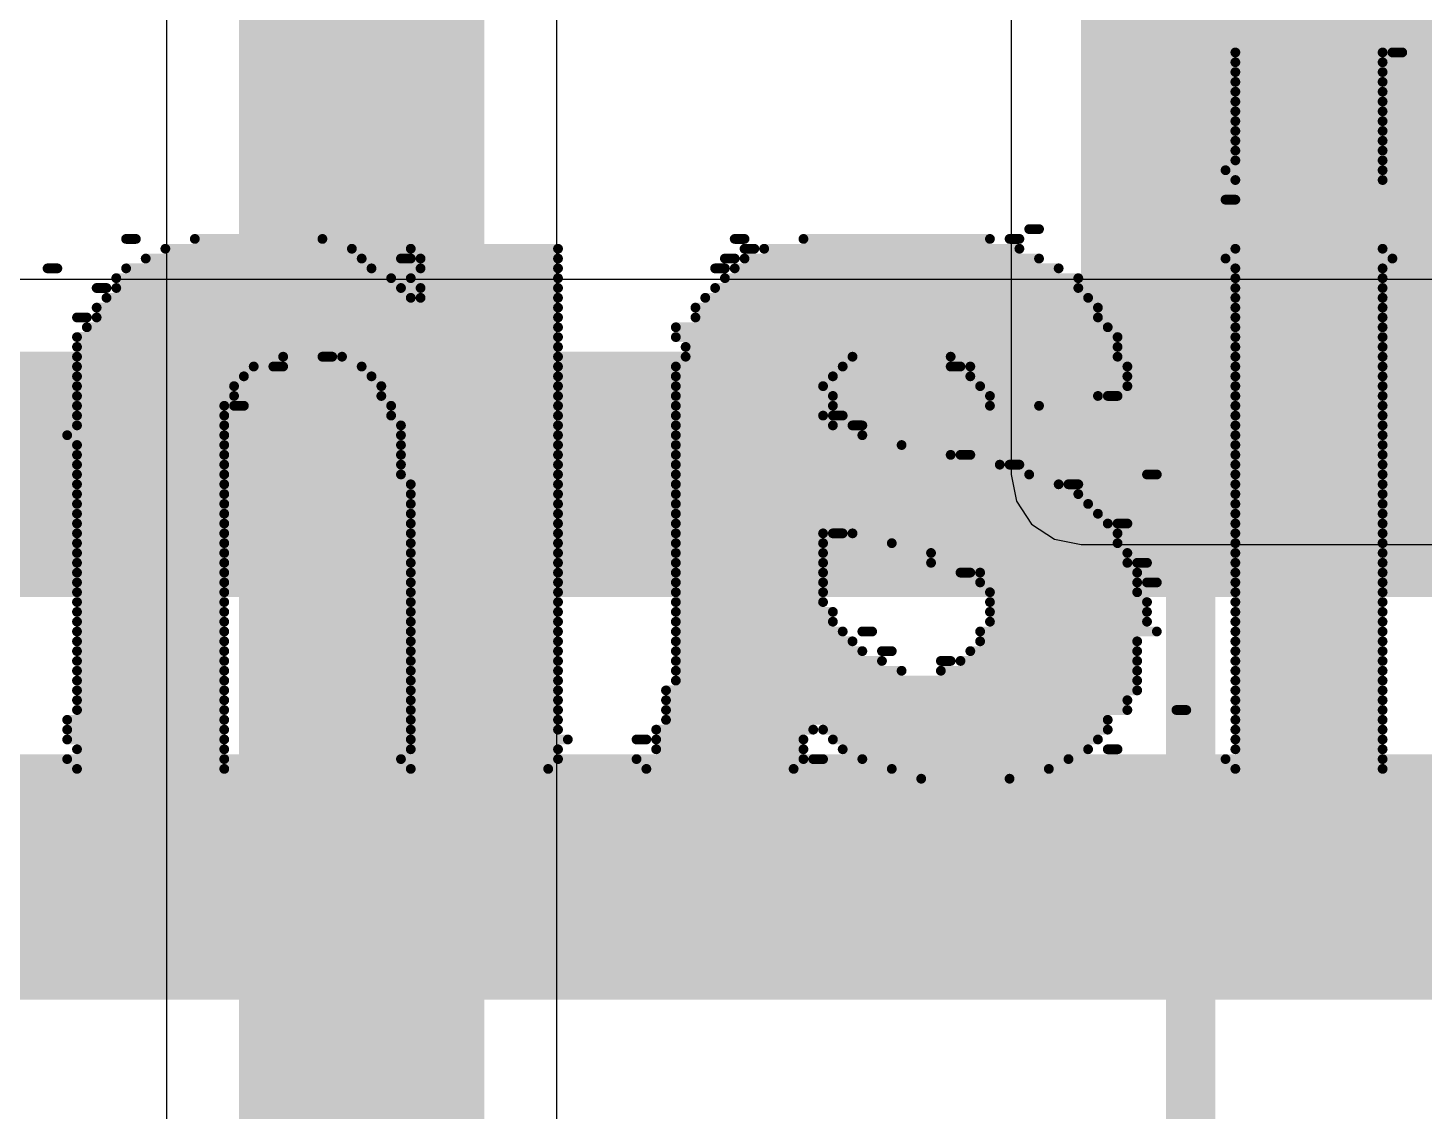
# Model space of a CAD drawing. Header units: millimetres. Extents: x -0.34 to 3.69, y -0.26 to 2.67.
# Drawn here: x 1.054 to 1.1962, y 0.0321 to 0.1425 of the extents above; entities that cross this region are included whole.
import ezdxf

# ---------------------------------------------------------------- set-up
doc = ezdxf.new("R2010")
doc.units = ezdxf.units.MM
doc.header["$MEASUREMENT"] = 0
for name, color, linetype in [('BottomLayer', 5, 'Continuous'), ('BottomOverlay', 54, 'Continuous'), ('TopLayer', 1, 'Continuous'), ('TopOverlay', 2, 'Continuous')]:
    doc.layers.add(name, color=color, linetype=linetype)

# ---------------------------------------------------------------- blocks, each defined once
blk = doc.blocks.new('LDL1117S33R_12')
at = {"layer": 'TopOverlay', "const_width": 0.005}
blk.add_lwpolyline([(-0.12855, -0.07017), (-0.12855, 0.07283)], dxfattribs=at)

msp = doc.modelspace()

# ---------------------------------------------------------------- hatches: boundary and pattern name
at = {"layer": 'TopLayer'}
msp.add_hatch(color=1, dxfattribs=at).paths.add_polyline_path([(1.16129, 0.097), (1.445, 0.097), (1.445, 0.272), (1.16129, 0.272)])

# ---------------------------------------------------------------- linework, layer by layer
at = {"layer": 'BottomLayer'}
msp.add_line((2.26056, 0.11688), (1.02024, 0.11688), dxfattribs=at)
at = {"layer": 'BottomLayer', "const_width": 0.025}
for points in [[(1.012, 0.097), (2.272, 0.097)], [(0.98258, 0.056), (1.37536, 0.056)]]:
    msp.add_lwpolyline(points, dxfattribs=at)
at = {"layer": 'BottomOverlay', "const_width": 0.001}
for points in [[(1.177, 0.14), (1.192, 0.14)], [(1.177, 0.139), (1.192, 0.139)], [(1.193, 0.14), (1.194, 0.14)], [(1.177, 0.138), (1.192, 0.138)], [(1.177, 0.137), (1.192, 0.137)], [(1.177, 0.136), (1.192, 0.136)], [(1.177, 0.135), (1.192, 0.135)], [(1.177, 0.134), (1.192, 0.134)], [(1.177, 0.133), (1.192, 0.133)], [(1.177, 0.132), (1.192, 0.132)], [(1.177, 0.131), (1.192, 0.131)], [(1.177, 0.13), (1.192, 0.13)], [(1.177, 0.129), (1.192, 0.129)], [(1.176, 0.128), (1.192, 0.128)], [(1.177, 0.127), (1.192, 0.127)], [(1.176, 0.125), (1.177, 0.125)], [(1.156, 0.122), (1.157, 0.122)], [(1.064, 0.121), (1.065, 0.121)], [(1.071, 0.121), (1.084, 0.121)], [(1.126, 0.121), (1.127, 0.121)], [(1.133, 0.121), (1.152, 0.121)], [(1.154, 0.121), (1.155, 0.121)], [(1.066, 0.119), (1.088, 0.119)], [(1.068, 0.12), (1.087, 0.12)], [(1.092, 0.119), (1.093, 0.119)], [(1.093, 0.12), (1.108, 0.12)], [(1.094, 0.119), (1.108, 0.119)], [(1.125, 0.119), (1.126, 0.119)], [(1.127, 0.12), (1.128, 0.12)], [(1.127, 0.119), (1.157, 0.119)], [(1.129, 0.12), (1.155, 0.12)], [(1.176, 0.119), (1.193, 0.119)], [(1.177, 0.12), (1.192, 0.12)], [(1.056, 0.118), (1.057, 0.118)], [(1.064, 0.118), (1.089, 0.118)], [(1.094, 0.118), (1.108, 0.118)], [(1.124, 0.118), (1.125, 0.118)], [(1.126, 0.118), (1.159, 0.118)], [(1.177, 0.118), (1.192, 0.118)], [(1.063, 0.117), (1.091, 0.117)], [(1.093, 0.117), (1.108, 0.117)], [(1.125, 0.117), (1.161, 0.117)], [(1.177, 0.117), (1.192, 0.117)], [(1.061, 0.116), (1.062, 0.116)], [(1.062, 0.115), (1.093, 0.115)], [(1.063, 0.116), (1.092, 0.116)], [(1.094, 0.116), (1.108, 0.116)], [(1.094, 0.115), (1.108, 0.115)], [(1.123, 0.115), (1.162, 0.115)], [(1.124, 0.116), (1.161, 0.116)], [(1.177, 0.116), (1.192, 0.116)], [(1.177, 0.115), (1.192, 0.115)], [(1.061, 0.114), (1.108, 0.114)], [(1.122, 0.114), (1.163, 0.114)], [(1.177, 0.114), (1.192, 0.114)], [(1.059, 0.113), (1.06, 0.113)], [(1.06, 0.112), (1.108, 0.112)], [(1.061, 0.113), (1.108, 0.113)], [(1.12, 0.112), (1.164, 0.112)], [(1.122, 0.113), (1.163, 0.113)], [(1.177, 0.113), (1.192, 0.113)], [(1.177, 0.112), (1.192, 0.112)], [(1.059, 0.111), (1.108, 0.111)], [(1.12, 0.111), (1.165, 0.111)], [(1.177, 0.111), (1.192, 0.111)], [(1.059, 0.11), (1.108, 0.11)], [(1.121, 0.11), (1.165, 0.11)], [(1.177, 0.11), (1.192, 0.11)], [(1.059, 0.109), (1.08, 0.109)], [(1.059, 0.108), (1.077, 0.108)], [(1.079, 0.108), (1.08, 0.108)], [(1.084, 0.109), (1.085, 0.109)], [(1.086, 0.109), (1.108, 0.109)], [(1.088, 0.108), (1.108, 0.108)], [(1.12, 0.108), (1.137, 0.108)], [(1.121, 0.109), (1.138, 0.109)], [(1.148, 0.109), (1.165, 0.109)], [(1.148, 0.108), (1.149, 0.108)], [(1.15, 0.108), (1.166, 0.108)], [(1.177, 0.109), (1.192, 0.109)], [(1.177, 0.108), (1.192, 0.108)], [(1.059, 0.107), (1.076, 0.107)], [(1.089, 0.107), (1.108, 0.107)], [(1.12, 0.107), (1.136, 0.107)], [(1.15, 0.107), (1.166, 0.107)], [(1.177, 0.107), (1.192, 0.107)], [(1.059, 0.106), (1.075, 0.106)], [(1.059, 0.105), (1.075, 0.105)], [(1.09, 0.106), (1.108, 0.106)], [(1.09, 0.105), (1.108, 0.105)], [(1.12, 0.106), (1.135, 0.106)], [(1.12, 0.105), (1.136, 0.105)], [(1.151, 0.106), (1.166, 0.106)], [(1.152, 0.105), (1.163, 0.105)], [(1.164, 0.105), (1.165, 0.105)], [(1.177, 0.106), (1.192, 0.106)], [(1.177, 0.105), (1.192, 0.105)], [(1.059, 0.104), (1.074, 0.104)], [(1.075, 0.104), (1.076, 0.104)], [(1.091, 0.104), (1.108, 0.104)], [(1.12, 0.104), (1.136, 0.104)], [(1.152, 0.104), (1.157, 0.104)], [(1.177, 0.104), (1.192, 0.104)], [(1.059, 0.103), (1.074, 0.103)], [(1.059, 0.102), (1.074, 0.102)], [(1.091, 0.103), (1.108, 0.103)], [(1.092, 0.102), (1.108, 0.102)], [(1.12, 0.103), (1.135, 0.103)], [(1.12, 0.102), (1.136, 0.102)], [(1.136, 0.103), (1.137, 0.103)], [(1.138, 0.102), (1.139, 0.102)], [(1.177, 0.103), (1.192, 0.103)], [(1.177, 0.102), (1.192, 0.102)], [(1.058, 0.101), (1.074, 0.101)], [(1.092, 0.101), (1.108, 0.101)], [(1.12, 0.101), (1.139, 0.101)], [(1.177, 0.101), (1.192, 0.101)], [(1.059, 0.1), (1.074, 0.1)], [(1.092, 0.1), (1.108, 0.1)], [(1.12, 0.1), (1.143, 0.1)], [(1.177, 0.1), (1.192, 0.1)], [(1.059, 0.099), (1.074, 0.099)], [(1.059, 0.098), (1.074, 0.098)], [(1.092, 0.099), (1.108, 0.099)], [(1.092, 0.098), (1.108, 0.098)], [(1.12, 0.099), (1.148, 0.099)], [(1.12, 0.098), (1.153, 0.098)], [(1.149, 0.099), (1.15, 0.099)], [(1.154, 0.098), (1.155, 0.098)], [(1.177, 0.099), (1.192, 0.099)], [(1.177, 0.098), (1.192, 0.098)], [(1.059, 0.097), (1.074, 0.097)], [(1.092, 0.097), (1.108, 0.097)], [(1.12, 0.097), (1.156, 0.097)], [(1.168, 0.097), (1.169, 0.097)], [(1.177, 0.097), (1.192, 0.097)], [(1.059, 0.096), (1.074, 0.096)], [(1.059, 0.095), (1.074, 0.095)], [(1.093, 0.096), (1.108, 0.096)], [(1.093, 0.095), (1.108, 0.095)], [(1.12, 0.096), (1.159, 0.096)], [(1.12, 0.095), (1.161, 0.095)], [(1.16, 0.096), (1.161, 0.096)], [(1.177, 0.096), (1.192, 0.096)], [(1.177, 0.095), (1.192, 0.095)], [(1.059, 0.094), (1.074, 0.094)], [(1.093, 0.094), (1.108, 0.094)], [(1.12, 0.094), (1.162, 0.094)], [(1.177, 0.094), (1.192, 0.094)], [(1.059, 0.093), (1.074, 0.093)], [(1.059, 0.092), (1.074, 0.092)], [(1.093, 0.093), (1.108, 0.093)], [(1.093, 0.092), (1.108, 0.092)], [(1.12, 0.093), (1.163, 0.093)], [(1.12, 0.092), (1.164, 0.092)], [(1.165, 0.092), (1.166, 0.092)], [(1.177, 0.093), (1.192, 0.093)], [(1.177, 0.092), (1.192, 0.092)], [(1.059, 0.091), (1.074, 0.091)], [(1.093, 0.091), (1.108, 0.091)], [(1.12, 0.091), (1.135, 0.091)], [(1.136, 0.091), (1.137, 0.091)], [(1.138, 0.091), (1.165, 0.091)], [(1.177, 0.091), (1.192, 0.091)], [(1.059, 0.09), (1.074, 0.09)], [(1.093, 0.09), (1.108, 0.09)], [(1.12, 0.09), (1.135, 0.09)], [(1.142, 0.09), (1.165, 0.09)], [(1.177, 0.09), (1.192, 0.09)], [(1.059, 0.089), (1.074, 0.089)], [(1.059, 0.088), (1.074, 0.088)], [(1.093, 0.089), (1.108, 0.089)], [(1.093, 0.088), (1.108, 0.088)], [(1.12, 0.089), (1.135, 0.089)], [(1.12, 0.088), (1.135, 0.088)], [(1.146, 0.089), (1.166, 0.089)], [(1.146, 0.088), (1.166, 0.088)], [(1.167, 0.088), (1.168, 0.088)], [(1.177, 0.089), (1.192, 0.089)], [(1.177, 0.088), (1.192, 0.088)], [(1.059, 0.087), (1.074, 0.087)], [(1.093, 0.087), (1.108, 0.087)], [(1.12, 0.087), (1.135, 0.087)], [(1.149, 0.087), (1.15, 0.087)], [(1.151, 0.087), (1.167, 0.087)], [(1.177, 0.087), (1.192, 0.087)], [(1.059, 0.086), (1.074, 0.086)], [(1.059, 0.085), (1.074, 0.085)], [(1.093, 0.086), (1.108, 0.086)], [(1.093, 0.085), (1.108, 0.085)], [(1.12, 0.086), (1.135, 0.086)], [(1.12, 0.085), (1.135, 0.085)], [(1.151, 0.086), (1.167, 0.086)], [(1.152, 0.085), (1.167, 0.085)], [(1.168, 0.086), (1.169, 0.086)], [(1.177, 0.086), (1.192, 0.086)], [(1.177, 0.085), (1.192, 0.085)], [(1.059, 0.084), (1.074, 0.084)], [(1.093, 0.084), (1.108, 0.084)], [(1.12, 0.084), (1.135, 0.084)], [(1.152, 0.084), (1.168, 0.084)], [(1.177, 0.084), (1.192, 0.084)], [(1.059, 0.083), (1.074, 0.083)], [(1.059, 0.082), (1.074, 0.082)], [(1.093, 0.083), (1.108, 0.083)], [(1.093, 0.082), (1.108, 0.082)], [(1.12, 0.083), (1.136, 0.083)], [(1.12, 0.082), (1.136, 0.082)], [(1.152, 0.083), (1.168, 0.083)], [(1.152, 0.082), (1.168, 0.082)], [(1.177, 0.083), (1.192, 0.083)], [(1.177, 0.082), (1.192, 0.082)], [(1.059, 0.081), (1.074, 0.081)], [(1.093, 0.081), (1.108, 0.081)], [(1.12, 0.081), (1.137, 0.081)], [(1.139, 0.081), (1.14, 0.081)], [(1.151, 0.081), (1.169, 0.081)], [(1.177, 0.081), (1.192, 0.081)], [(1.059, 0.08), (1.074, 0.08)], [(1.093, 0.08), (1.108, 0.08)], [(1.12, 0.08), (1.138, 0.08)], [(1.151, 0.08), (1.167, 0.08)], [(1.177, 0.08), (1.192, 0.08)], [(1.059, 0.079), (1.074, 0.079)], [(1.059, 0.078), (1.074, 0.078)], [(1.093, 0.079), (1.108, 0.079)], [(1.093, 0.078), (1.108, 0.078)], [(1.12, 0.079), (1.139, 0.079)], [(1.12, 0.078), (1.141, 0.078)], [(1.141, 0.079), (1.142, 0.079)], [(1.147, 0.078), (1.148, 0.078)], [(1.149, 0.078), (1.167, 0.078)], [(1.15, 0.079), (1.167, 0.079)], [(1.177, 0.079), (1.192, 0.079)], [(1.177, 0.078), (1.192, 0.078)], [(1.059, 0.077), (1.074, 0.077)], [(1.093, 0.077), (1.108, 0.077)], [(1.12, 0.077), (1.143, 0.077)], [(1.147, 0.077), (1.167, 0.077)], [(1.177, 0.077), (1.192, 0.077)], [(1.059, 0.076), (1.074, 0.076)], [(1.059, 0.075), (1.074, 0.075)], [(1.093, 0.076), (1.108, 0.076)], [(1.093, 0.075), (1.108, 0.075)], [(1.119, 0.075), (1.167, 0.075)], [(1.12, 0.076), (1.167, 0.076)], [(1.177, 0.076), (1.192, 0.076)], [(1.177, 0.075), (1.192, 0.075)], [(1.059, 0.074), (1.074, 0.074)], [(1.093, 0.074), (1.108, 0.074)], [(1.119, 0.074), (1.166, 0.074)], [(1.177, 0.074), (1.192, 0.074)], [(1.059, 0.073), (1.074, 0.073)], [(1.093, 0.073), (1.108, 0.073)], [(1.119, 0.073), (1.166, 0.073)], [(1.171, 0.073), (1.172, 0.073)], [(1.177, 0.073), (1.192, 0.073)], [(1.058, 0.072), (1.074, 0.072)], [(1.058, 0.071), (1.074, 0.071)], [(1.093, 0.072), (1.108, 0.072)], [(1.093, 0.071), (1.108, 0.071)], [(1.118, 0.071), (1.134, 0.071)], [(1.119, 0.072), (1.164, 0.072)], [(1.135, 0.071), (1.164, 0.071)], [(1.177, 0.072), (1.192, 0.072)], [(1.177, 0.071), (1.192, 0.071)], [(1.058, 0.07), (1.074, 0.07)], [(1.093, 0.07), (1.109, 0.07)], [(1.116, 0.07), (1.117, 0.07)], [(1.118, 0.07), (1.133, 0.07)], [(1.136, 0.07), (1.163, 0.07)], [(1.177, 0.07), (1.192, 0.07)], [(1.058, 0.068), (1.074, 0.068)], [(1.059, 0.069), (1.074, 0.069)], [(1.092, 0.068), (1.108, 0.068)], [(1.093, 0.069), (1.108, 0.069)], [(1.116, 0.068), (1.133, 0.068)], [(1.118, 0.069), (1.133, 0.069)], [(1.134, 0.068), (1.135, 0.068)], [(1.137, 0.069), (1.162, 0.069)], [(1.139, 0.068), (1.16, 0.068)], [(1.164, 0.069), (1.165, 0.069)], [(1.176, 0.068), (1.192, 0.068)], [(1.177, 0.069), (1.192, 0.069)], [(1.059, 0.067), (1.074, 0.067)], [(1.093, 0.067), (1.107, 0.067)], [(1.117, 0.067), (1.132, 0.067)], [(1.142, 0.067), (1.158, 0.067)], [(1.177, 0.067), (1.192, 0.067)], [(1.145, 0.066), (1.154, 0.066)]]:
    msp.add_lwpolyline(points, dxfattribs=at)
at = {"layer": 'BottomOverlay', "const_width": 0.0005}
for points in [[(1.17675, 0.14, 1), (1.17725, 0.14, 1)], [(1.17675, 0.139, 1), (1.17725, 0.139, 1)], [(1.19175, 0.14, 1), (1.19225, 0.14, 1)], [(1.19175, 0.139, 1), (1.19225, 0.139, 1)], [(1.19275, 0.14, 1), (1.19325, 0.14, 1)], [(1.19375, 0.14, 1), (1.19425, 0.14, 1)], [(1.17675, 0.138, 1), (1.17725, 0.138, 1)], [(1.19175, 0.138, 1), (1.19225, 0.138, 1)], [(1.17675, 0.137, 1), (1.17725, 0.137, 1)], [(1.19175, 0.137, 1), (1.19225, 0.137, 1)], [(1.17675, 0.136, 1), (1.17725, 0.136, 1)], [(1.17675, 0.135, 1), (1.17725, 0.135, 1)], [(1.19175, 0.136, 1), (1.19225, 0.136, 1)], [(1.19175, 0.135, 1), (1.19225, 0.135, 1)], [(1.17675, 0.134, 1), (1.17725, 0.134, 1)], [(1.19175, 0.134, 1), (1.19225, 0.134, 1)], [(1.17675, 0.133, 1), (1.17725, 0.133, 1)], [(1.17675, 0.132, 1), (1.17725, 0.132, 1)], [(1.19175, 0.133, 1), (1.19225, 0.133, 1)], [(1.19175, 0.132, 1), (1.19225, 0.132, 1)], [(1.17675, 0.131, 1), (1.17725, 0.131, 1)], [(1.19175, 0.131, 1), (1.19225, 0.131, 1)], [(1.17675, 0.13, 1), (1.17725, 0.13, 1)], [(1.17675, 0.129, 1), (1.17725, 0.129, 1)], [(1.19175, 0.13, 1), (1.19225, 0.13, 1)], [(1.19175, 0.129, 1), (1.19225, 0.129, 1)], [(1.17575, 0.128, 1), (1.17625, 0.128, 1)], [(1.19175, 0.128, 1), (1.19225, 0.128, 1)], [(1.17675, 0.127, 1), (1.17725, 0.127, 1)], [(1.19175, 0.127, 1), (1.19225, 0.127, 1)], [(1.17575, 0.125, 1), (1.17625, 0.125, 1)], [(1.17675, 0.125, 1), (1.17725, 0.125, 1)], [(1.15575, 0.122, 1), (1.15625, 0.122, 1)], [(1.15675, 0.122, 1), (1.15725, 0.122, 1)], [(1.06375, 0.121, 1), (1.06425, 0.121, 1)], [(1.06475, 0.121, 1), (1.06525, 0.121, 1)], [(1.07075, 0.121, 1), (1.07125, 0.121, 1)], [(1.08375, 0.121, 1), (1.08425, 0.121, 1)], [(1.12575, 0.121, 1), (1.12625, 0.121, 1)], [(1.12675, 0.121, 1), (1.12725, 0.121, 1)], [(1.13275, 0.121, 1), (1.13325, 0.121, 1)], [(1.15175, 0.121, 1), (1.15225, 0.121, 1)], [(1.15375, 0.121, 1), (1.15425, 0.121, 1)], [(1.15475, 0.121, 1), (1.15525, 0.121, 1)], [(1.06575, 0.119, 1), (1.06625, 0.119, 1)], [(1.06775, 0.12, 1), (1.06825, 0.12, 1)], [(1.08675, 0.12, 1), (1.08725, 0.12, 1)], [(1.08775, 0.119, 1), (1.08825, 0.119, 1)], [(1.09175, 0.119, 1), (1.09225, 0.119, 1)], [(1.09275, 0.12, 1), (1.09325, 0.12, 1)], [(1.09275, 0.119, 1), (1.09325, 0.119, 1)], [(1.09375, 0.119, 1), (1.09425, 0.119, 1)], [(1.10775, 0.12, 1), (1.10825, 0.12, 1)], [(1.10775, 0.119, 1), (1.10825, 0.119, 1)], [(1.12475, 0.119, 1), (1.12525, 0.119, 1)], [(1.12575, 0.119, 1), (1.12625, 0.119, 1)], [(1.12675, 0.12, 1), (1.12725, 0.12, 1)], [(1.12675, 0.119, 1), (1.12725, 0.119, 1)], [(1.12775, 0.12, 1), (1.12825, 0.12, 1)], [(1.12875, 0.12, 1), (1.12925, 0.12, 1)], [(1.15475, 0.12, 1), (1.15525, 0.12, 1)], [(1.15675, 0.119, 1), (1.15725, 0.119, 1)], [(1.17575, 0.119, 1), (1.17625, 0.119, 1)], [(1.17675, 0.12, 1), (1.17725, 0.12, 1)], [(1.19175, 0.12, 1), (1.19225, 0.12, 1)], [(1.19275, 0.119, 1), (1.19325, 0.119, 1)], [(1.05575, 0.118, 1), (1.05625, 0.118, 1)], [(1.05675, 0.118, 1), (1.05725, 0.118, 1)], [(1.06375, 0.118, 1), (1.06425, 0.118, 1)], [(1.08875, 0.118, 1), (1.08925, 0.118, 1)], [(1.09375, 0.118, 1), (1.09425, 0.118, 1)], [(1.10775, 0.118, 1), (1.10825, 0.118, 1)], [(1.12375, 0.118, 1), (1.12425, 0.118, 1)], [(1.12475, 0.118, 1), (1.12525, 0.118, 1)], [(1.12575, 0.118, 1), (1.12625, 0.118, 1)], [(1.15875, 0.118, 1), (1.15925, 0.118, 1)], [(1.17675, 0.118, 1), (1.17725, 0.118, 1)], [(1.19175, 0.118, 1), (1.19225, 0.118, 1)], [(1.06275, 0.117, 1), (1.06325, 0.117, 1)], [(1.09075, 0.117, 1), (1.09125, 0.117, 1)], [(1.09275, 0.117, 1), (1.09325, 0.117, 1)], [(1.10775, 0.117, 1), (1.10825, 0.117, 1)], [(1.12475, 0.117, 1), (1.12525, 0.117, 1)], [(1.16075, 0.117, 1), (1.16125, 0.117, 1)], [(1.17675, 0.117, 1), (1.17725, 0.117, 1)], [(1.19175, 0.117, 1), (1.19225, 0.117, 1)], [(1.06075, 0.116, 1), (1.06125, 0.116, 1)], [(1.06175, 0.116, 1), (1.06225, 0.116, 1)], [(1.06175, 0.115, 1), (1.06225, 0.115, 1)], [(1.06275, 0.116, 1), (1.06325, 0.116, 1)], [(1.09175, 0.116, 1), (1.09225, 0.116, 1)], [(1.09275, 0.115, 1), (1.09325, 0.115, 1)], [(1.09375, 0.116, 1), (1.09425, 0.116, 1)], [(1.09375, 0.115, 1), (1.09425, 0.115, 1)], [(1.10775, 0.116, 1), (1.10825, 0.116, 1)], [(1.10775, 0.115, 1), (1.10825, 0.115, 1)], [(1.12275, 0.115, 1), (1.12325, 0.115, 1)], [(1.12375, 0.116, 1), (1.12425, 0.116, 1)], [(1.16075, 0.116, 1), (1.16125, 0.116, 1)], [(1.16175, 0.115, 1), (1.16225, 0.115, 1)], [(1.17675, 0.116, 1), (1.17725, 0.116, 1)], [(1.17675, 0.115, 1), (1.17725, 0.115, 1)], [(1.19175, 0.116, 1), (1.19225, 0.116, 1)], [(1.19175, 0.115, 1), (1.19225, 0.115, 1)], [(1.06075, 0.114, 1), (1.06125, 0.114, 1)], [(1.10775, 0.114, 1), (1.10825, 0.114, 1)], [(1.12175, 0.114, 1), (1.12225, 0.114, 1)], [(1.16275, 0.114, 1), (1.16325, 0.114, 1)], [(1.17675, 0.114, 1), (1.17725, 0.114, 1)], [(1.19175, 0.114, 1), (1.19225, 0.114, 1)], [(1.05875, 0.113, 1), (1.05925, 0.113, 1)], [(1.05975, 0.113, 1), (1.06025, 0.113, 1)], [(1.05975, 0.112, 1), (1.06025, 0.112, 1)], [(1.06075, 0.113, 1), (1.06125, 0.113, 1)], [(1.10775, 0.113, 1), (1.10825, 0.113, 1)], [(1.10775, 0.112, 1), (1.10825, 0.112, 1)], [(1.11975, 0.112, 1), (1.12025, 0.112, 1)], [(1.12175, 0.113, 1), (1.12225, 0.113, 1)], [(1.16275, 0.113, 1), (1.16325, 0.113, 1)], [(1.16375, 0.112, 1), (1.16425, 0.112, 1)], [(1.17675, 0.113, 1), (1.17725, 0.113, 1)], [(1.17675, 0.112, 1), (1.17725, 0.112, 1)], [(1.19175, 0.113, 1), (1.19225, 0.113, 1)], [(1.19175, 0.112, 1), (1.19225, 0.112, 1)], [(1.05875, 0.111, 1), (1.05925, 0.111, 1)], [(1.10775, 0.111, 1), (1.10825, 0.111, 1)], [(1.11975, 0.111, 1), (1.12025, 0.111, 1)], [(1.16475, 0.111, 1), (1.16525, 0.111, 1)], [(1.17675, 0.111, 1), (1.17725, 0.111, 1)], [(1.19175, 0.111, 1), (1.19225, 0.111, 1)], [(1.05875, 0.11, 1), (1.05925, 0.11, 1)], [(1.10775, 0.11, 1), (1.10825, 0.11, 1)], [(1.12075, 0.11, 1), (1.12125, 0.11, 1)], [(1.16475, 0.11, 1), (1.16525, 0.11, 1)], [(1.17675, 0.11, 1), (1.17725, 0.11, 1)], [(1.19175, 0.11, 1), (1.19225, 0.11, 1)], [(1.05875, 0.109, 1), (1.05925, 0.109, 1)], [(1.05875, 0.108, 1), (1.05925, 0.108, 1)], [(1.07675, 0.108, 1), (1.07725, 0.108, 1)], [(1.07875, 0.108, 1), (1.07925, 0.108, 1)], [(1.07975, 0.109, 1), (1.08025, 0.109, 1)], [(1.07975, 0.108, 1), (1.08025, 0.108, 1)], [(1.08375, 0.109, 1), (1.08425, 0.109, 1)], [(1.08475, 0.109, 1), (1.08525, 0.109, 1)], [(1.08575, 0.109, 1), (1.08625, 0.109, 1)], [(1.08775, 0.108, 1), (1.08825, 0.108, 1)], [(1.10775, 0.109, 1), (1.10825, 0.109, 1)], [(1.10775, 0.108, 1), (1.10825, 0.108, 1)], [(1.11975, 0.108, 1), (1.12025, 0.108, 1)], [(1.12075, 0.109, 1), (1.12125, 0.109, 1)], [(1.13675, 0.108, 1), (1.13725, 0.108, 1)], [(1.13775, 0.109, 1), (1.13825, 0.109, 1)], [(1.14775, 0.109, 1), (1.14825, 0.109, 1)], [(1.14775, 0.108, 1), (1.14825, 0.108, 1)], [(1.14875, 0.108, 1), (1.14925, 0.108, 1)], [(1.14975, 0.108, 1), (1.15025, 0.108, 1)], [(1.16475, 0.109, 1), (1.16525, 0.109, 1)], [(1.16575, 0.108, 1), (1.16625, 0.108, 1)], [(1.17675, 0.109, 1), (1.17725, 0.109, 1)], [(1.17675, 0.108, 1), (1.17725, 0.108, 1)], [(1.19175, 0.109, 1), (1.19225, 0.109, 1)], [(1.19175, 0.108, 1), (1.19225, 0.108, 1)], [(1.05875, 0.107, 1), (1.05925, 0.107, 1)], [(1.07575, 0.107, 1), (1.07625, 0.107, 1)], [(1.08875, 0.107, 1), (1.08925, 0.107, 1)], [(1.10775, 0.107, 1), (1.10825, 0.107, 1)], [(1.11975, 0.107, 1), (1.12025, 0.107, 1)], [(1.13575, 0.107, 1), (1.13625, 0.107, 1)], [(1.14975, 0.107, 1), (1.15025, 0.107, 1)], [(1.16575, 0.107, 1), (1.16625, 0.107, 1)], [(1.17675, 0.107, 1), (1.17725, 0.107, 1)], [(1.19175, 0.107, 1), (1.19225, 0.107, 1)], [(1.05875, 0.106, 1), (1.05925, 0.106, 1)], [(1.05875, 0.105, 1), (1.05925, 0.105, 1)], [(1.07475, 0.106, 1), (1.07525, 0.106, 1)], [(1.07475, 0.105, 1), (1.07525, 0.105, 1)], [(1.08975, 0.106, 1), (1.09025, 0.106, 1)], [(1.08975, 0.105, 1), (1.09025, 0.105, 1)], [(1.10775, 0.106, 1), (1.10825, 0.106, 1)], [(1.10775, 0.105, 1), (1.10825, 0.105, 1)], [(1.11975, 0.106, 1), (1.12025, 0.106, 1)], [(1.11975, 0.105, 1), (1.12025, 0.105, 1)], [(1.13475, 0.106, 1), (1.13525, 0.106, 1)], [(1.13575, 0.105, 1), (1.13625, 0.105, 1)], [(1.15075, 0.106, 1), (1.15125, 0.106, 1)], [(1.15175, 0.105, 1), (1.15225, 0.105, 1)], [(1.16275, 0.105, 1), (1.16325, 0.105, 1)], [(1.16375, 0.105, 1), (1.16425, 0.105, 1)], [(1.16475, 0.105, 1), (1.16525, 0.105, 1)], [(1.16575, 0.106, 1), (1.16625, 0.106, 1)], [(1.17675, 0.106, 1), (1.17725, 0.106, 1)], [(1.17675, 0.105, 1), (1.17725, 0.105, 1)], [(1.19175, 0.106, 1), (1.19225, 0.106, 1)], [(1.19175, 0.105, 1), (1.19225, 0.105, 1)], [(1.05875, 0.104, 1), (1.05925, 0.104, 1)], [(1.07375, 0.104, 1), (1.07425, 0.104, 1)], [(1.07475, 0.104, 1), (1.07525, 0.104, 1)], [(1.07575, 0.104, 1), (1.07625, 0.104, 1)], [(1.09075, 0.104, 1), (1.09125, 0.104, 1)], [(1.10775, 0.104, 1), (1.10825, 0.104, 1)], [(1.11975, 0.104, 1), (1.12025, 0.104, 1)], [(1.13575, 0.104, 1), (1.13625, 0.104, 1)], [(1.15175, 0.104, 1), (1.15225, 0.104, 1)], [(1.15675, 0.104, 1), (1.15725, 0.104, 1)], [(1.17675, 0.104, 1), (1.17725, 0.104, 1)], [(1.19175, 0.104, 1), (1.19225, 0.104, 1)], [(1.05875, 0.103, 1), (1.05925, 0.103, 1)], [(1.05875, 0.102, 1), (1.05925, 0.102, 1)], [(1.07375, 0.103, 1), (1.07425, 0.103, 1)], [(1.07375, 0.102, 1), (1.07425, 0.102, 1)], [(1.09075, 0.103, 1), (1.09125, 0.103, 1)], [(1.09175, 0.102, 1), (1.09225, 0.102, 1)], [(1.10775, 0.103, 1), (1.10825, 0.103, 1)], [(1.10775, 0.102, 1), (1.10825, 0.102, 1)], [(1.11975, 0.103, 1), (1.12025, 0.103, 1)], [(1.11975, 0.102, 1), (1.12025, 0.102, 1)], [(1.13475, 0.103, 1), (1.13525, 0.103, 1)], [(1.13575, 0.103, 1), (1.13625, 0.103, 1)], [(1.13575, 0.102, 1), (1.13625, 0.102, 1)], [(1.13675, 0.103, 1), (1.13725, 0.103, 1)], [(1.13775, 0.102, 1), (1.13825, 0.102, 1)], [(1.13875, 0.102, 1), (1.13925, 0.102, 1)], [(1.17675, 0.103, 1), (1.17725, 0.103, 1)], [(1.17675, 0.102, 1), (1.17725, 0.102, 1)], [(1.19175, 0.103, 1), (1.19225, 0.103, 1)], [(1.19175, 0.102, 1), (1.19225, 0.102, 1)], [(1.05775, 0.101, 1), (1.05825, 0.101, 1)], [(1.07375, 0.101, 1), (1.07425, 0.101, 1)], [(1.09175, 0.101, 1), (1.09225, 0.101, 1)], [(1.10775, 0.101, 1), (1.10825, 0.101, 1)], [(1.11975, 0.101, 1), (1.12025, 0.101, 1)], [(1.13875, 0.101, 1), (1.13925, 0.101, 1)], [(1.17675, 0.101, 1), (1.17725, 0.101, 1)], [(1.19175, 0.101, 1), (1.19225, 0.101, 1)], [(1.05875, 0.1, 1), (1.05925, 0.1, 1)], [(1.07375, 0.1, 1), (1.07425, 0.1, 1)], [(1.09175, 0.1, 1), (1.09225, 0.1, 1)], [(1.10775, 0.1, 1), (1.10825, 0.1, 1)], [(1.11975, 0.1, 1), (1.12025, 0.1, 1)], [(1.14275, 0.1, 1), (1.14325, 0.1, 1)], [(1.17675, 0.1, 1), (1.17725, 0.1, 1)], [(1.19175, 0.1, 1), (1.19225, 0.1, 1)], [(1.05875, 0.099, 1), (1.05925, 0.099, 1)], [(1.05875, 0.098, 1), (1.05925, 0.098, 1)], [(1.07375, 0.099, 1), (1.07425, 0.099, 1)], [(1.07375, 0.098, 1), (1.07425, 0.098, 1)], [(1.09175, 0.099, 1), (1.09225, 0.099, 1)], [(1.09175, 0.098, 1), (1.09225, 0.098, 1)], [(1.10775, 0.099, 1), (1.10825, 0.099, 1)], [(1.10775, 0.098, 1), (1.10825, 0.098, 1)], [(1.11975, 0.099, 1), (1.12025, 0.099, 1)], [(1.11975, 0.098, 1), (1.12025, 0.098, 1)], [(1.14775, 0.099, 1), (1.14825, 0.099, 1)], [(1.14875, 0.099, 1), (1.14925, 0.099, 1)], [(1.14975, 0.099, 1), (1.15025, 0.099, 1)], [(1.15275, 0.098, 1), (1.15325, 0.098, 1)], [(1.15375, 0.098, 1), (1.15425, 0.098, 1)], [(1.15475, 0.098, 1), (1.15525, 0.098, 1)], [(1.17675, 0.099, 1), (1.17725, 0.099, 1)], [(1.17675, 0.098, 1), (1.17725, 0.098, 1)], [(1.19175, 0.099, 1), (1.19225, 0.099, 1)], [(1.19175, 0.098, 1), (1.19225, 0.098, 1)], [(1.05875, 0.097, 1), (1.05925, 0.097, 1)], [(1.07375, 0.097, 1), (1.07425, 0.097, 1)], [(1.09175, 0.097, 1), (1.09225, 0.097, 1)], [(1.10775, 0.097, 1), (1.10825, 0.097, 1)], [(1.11975, 0.097, 1), (1.12025, 0.097, 1)], [(1.15575, 0.097, 1), (1.15625, 0.097, 1)], [(1.16775, 0.097, 1), (1.16825, 0.097, 1)], [(1.16875, 0.097, 1), (1.16925, 0.097, 1)], [(1.17675, 0.097, 1), (1.17725, 0.097, 1)], [(1.19175, 0.097, 1), (1.19225, 0.097, 1)], [(1.05875, 0.096, 1), (1.05925, 0.096, 1)], [(1.05875, 0.095, 1), (1.05925, 0.095, 1)], [(1.07375, 0.096, 1), (1.07425, 0.096, 1)], [(1.07375, 0.095, 1), (1.07425, 0.095, 1)], [(1.09275, 0.096, 1), (1.09325, 0.096, 1)], [(1.09275, 0.095, 1), (1.09325, 0.095, 1)], [(1.10775, 0.096, 1), (1.10825, 0.096, 1)], [(1.10775, 0.095, 1), (1.10825, 0.095, 1)], [(1.11975, 0.096, 1), (1.12025, 0.096, 1)], [(1.11975, 0.095, 1), (1.12025, 0.095, 1)], [(1.15875, 0.096, 1), (1.15925, 0.096, 1)], [(1.15975, 0.096, 1), (1.16025, 0.096, 1)], [(1.16075, 0.096, 1), (1.16125, 0.096, 1)], [(1.16075, 0.095, 1), (1.16125, 0.095, 1)], [(1.17675, 0.096, 1), (1.17725, 0.096, 1)], [(1.17675, 0.095, 1), (1.17725, 0.095, 1)], [(1.19175, 0.096, 1), (1.19225, 0.096, 1)], [(1.19175, 0.095, 1), (1.19225, 0.095, 1)], [(1.05875, 0.094, 1), (1.05925, 0.094, 1)], [(1.07375, 0.094, 1), (1.07425, 0.094, 1)], [(1.09275, 0.094, 1), (1.09325, 0.094, 1)], [(1.10775, 0.094, 1), (1.10825, 0.094, 1)], [(1.11975, 0.094, 1), (1.12025, 0.094, 1)], [(1.16175, 0.094, 1), (1.16225, 0.094, 1)], [(1.17675, 0.094, 1), (1.17725, 0.094, 1)], [(1.19175, 0.094, 1), (1.19225, 0.094, 1)], [(1.05875, 0.093, 1), (1.05925, 0.093, 1)], [(1.05875, 0.092, 1), (1.05925, 0.092, 1)], [(1.07375, 0.093, 1), (1.07425, 0.093, 1)], [(1.07375, 0.092, 1), (1.07425, 0.092, 1)], [(1.09275, 0.093, 1), (1.09325, 0.093, 1)], [(1.09275, 0.092, 1), (1.09325, 0.092, 1)], [(1.10775, 0.093, 1), (1.10825, 0.093, 1)], [(1.10775, 0.092, 1), (1.10825, 0.092, 1)], [(1.11975, 0.093, 1), (1.12025, 0.093, 1)], [(1.11975, 0.092, 1), (1.12025, 0.092, 1)], [(1.16275, 0.093, 1), (1.16325, 0.093, 1)], [(1.16375, 0.092, 1), (1.16425, 0.092, 1)], [(1.16475, 0.092, 1), (1.16525, 0.092, 1)], [(1.16575, 0.092, 1), (1.16625, 0.092, 1)], [(1.17675, 0.093, 1), (1.17725, 0.093, 1)], [(1.17675, 0.092, 1), (1.17725, 0.092, 1)], [(1.19175, 0.093, 1), (1.19225, 0.093, 1)], [(1.19175, 0.092, 1), (1.19225, 0.092, 1)], [(1.05875, 0.091, 1), (1.05925, 0.091, 1)], [(1.07375, 0.091, 1), (1.07425, 0.091, 1)], [(1.09275, 0.091, 1), (1.09325, 0.091, 1)], [(1.10775, 0.091, 1), (1.10825, 0.091, 1)], [(1.11975, 0.091, 1), (1.12025, 0.091, 1)], [(1.13475, 0.091, 1), (1.13525, 0.091, 1)], [(1.13575, 0.091, 1), (1.13625, 0.091, 1)], [(1.13675, 0.091, 1), (1.13725, 0.091, 1)], [(1.13775, 0.091, 1), (1.13825, 0.091, 1)], [(1.16475, 0.091, 1), (1.16525, 0.091, 1)], [(1.17675, 0.091, 1), (1.17725, 0.091, 1)], [(1.19175, 0.091, 1), (1.19225, 0.091, 1)], [(1.05875, 0.09, 1), (1.05925, 0.09, 1)], [(1.07375, 0.09, 1), (1.07425, 0.09, 1)], [(1.09275, 0.09, 1), (1.09325, 0.09, 1)], [(1.10775, 0.09, 1), (1.10825, 0.09, 1)], [(1.11975, 0.09, 1), (1.12025, 0.09, 1)], [(1.13475, 0.09, 1), (1.13525, 0.09, 1)], [(1.14175, 0.09, 1), (1.14225, 0.09, 1)], [(1.16475, 0.09, 1), (1.16525, 0.09, 1)], [(1.17675, 0.09, 1), (1.17725, 0.09, 1)], [(1.19175, 0.09, 1), (1.19225, 0.09, 1)], [(1.05875, 0.089, 1), (1.05925, 0.089, 1)], [(1.05875, 0.088, 1), (1.05925, 0.088, 1)], [(1.07375, 0.089, 1), (1.07425, 0.089, 1)], [(1.07375, 0.088, 1), (1.07425, 0.088, 1)], [(1.09275, 0.089, 1), (1.09325, 0.089, 1)], [(1.09275, 0.088, 1), (1.09325, 0.088, 1)], [(1.10775, 0.089, 1), (1.10825, 0.089, 1)], [(1.10775, 0.088, 1), (1.10825, 0.088, 1)], [(1.11975, 0.089, 1), (1.12025, 0.089, 1)], [(1.11975, 0.088, 1), (1.12025, 0.088, 1)], [(1.13475, 0.089, 1), (1.13525, 0.089, 1)], [(1.13475, 0.088, 1), (1.13525, 0.088, 1)], [(1.14575, 0.089, 1), (1.14625, 0.089, 1)], [(1.14575, 0.088, 1), (1.14625, 0.088, 1)], [(1.16575, 0.089, 1), (1.16625, 0.089, 1)], [(1.16575, 0.088, 1), (1.16625, 0.088, 1)], [(1.16675, 0.088, 1), (1.16725, 0.088, 1)], [(1.16775, 0.088, 1), (1.16825, 0.088, 1)], [(1.17675, 0.089, 1), (1.17725, 0.089, 1)], [(1.17675, 0.088, 1), (1.17725, 0.088, 1)], [(1.19175, 0.089, 1), (1.19225, 0.089, 1)], [(1.19175, 0.088, 1), (1.19225, 0.088, 1)], [(1.05875, 0.087, 1), (1.05925, 0.087, 1)], [(1.07375, 0.087, 1), (1.07425, 0.087, 1)], [(1.09275, 0.087, 1), (1.09325, 0.087, 1)], [(1.10775, 0.087, 1), (1.10825, 0.087, 1)], [(1.11975, 0.087, 1), (1.12025, 0.087, 1)], [(1.13475, 0.087, 1), (1.13525, 0.087, 1)], [(1.14875, 0.087, 1), (1.14925, 0.087, 1)], [(1.14975, 0.087, 1), (1.15025, 0.087, 1)], [(1.15075, 0.087, 1), (1.15125, 0.087, 1)], [(1.16675, 0.087, 1), (1.16725, 0.087, 1)], [(1.17675, 0.087, 1), (1.17725, 0.087, 1)], [(1.19175, 0.087, 1), (1.19225, 0.087, 1)], [(1.05875, 0.086, 1), (1.05925, 0.086, 1)], [(1.05875, 0.085, 1), (1.05925, 0.085, 1)], [(1.07375, 0.086, 1), (1.07425, 0.086, 1)], [(1.07375, 0.085, 1), (1.07425, 0.085, 1)], [(1.09275, 0.086, 1), (1.09325, 0.086, 1)], [(1.09275, 0.085, 1), (1.09325, 0.085, 1)], [(1.10775, 0.086, 1), (1.10825, 0.086, 1)], [(1.10775, 0.085, 1), (1.10825, 0.085, 1)], [(1.11975, 0.086, 1), (1.12025, 0.086, 1)], [(1.11975, 0.085, 1), (1.12025, 0.085, 1)], [(1.13475, 0.086, 1), (1.13525, 0.086, 1)], [(1.13475, 0.085, 1), (1.13525, 0.085, 1)], [(1.15075, 0.086, 1), (1.15125, 0.086, 1)], [(1.15175, 0.085, 1), (1.15225, 0.085, 1)], [(1.16675, 0.086, 1), (1.16725, 0.086, 1)], [(1.16675, 0.085, 1), (1.16725, 0.085, 1)], [(1.16775, 0.086, 1), (1.16825, 0.086, 1)], [(1.16875, 0.086, 1), (1.16925, 0.086, 1)], [(1.17675, 0.086, 1), (1.17725, 0.086, 1)], [(1.17675, 0.085, 1), (1.17725, 0.085, 1)], [(1.19175, 0.086, 1), (1.19225, 0.086, 1)], [(1.19175, 0.085, 1), (1.19225, 0.085, 1)], [(1.05875, 0.084, 1), (1.05925, 0.084, 1)], [(1.07375, 0.084, 1), (1.07425, 0.084, 1)], [(1.09275, 0.084, 1), (1.09325, 0.084, 1)], [(1.10775, 0.084, 1), (1.10825, 0.084, 1)], [(1.11975, 0.084, 1), (1.12025, 0.084, 1)], [(1.13475, 0.084, 1), (1.13525, 0.084, 1)], [(1.15175, 0.084, 1), (1.15225, 0.084, 1)], [(1.16775, 0.084, 1), (1.16825, 0.084, 1)], [(1.17675, 0.084, 1), (1.17725, 0.084, 1)], [(1.19175, 0.084, 1), (1.19225, 0.084, 1)], [(1.05875, 0.083, 1), (1.05925, 0.083, 1)], [(1.05875, 0.082, 1), (1.05925, 0.082, 1)], [(1.07375, 0.083, 1), (1.07425, 0.083, 1)], [(1.07375, 0.082, 1), (1.07425, 0.082, 1)], [(1.09275, 0.083, 1), (1.09325, 0.083, 1)], [(1.09275, 0.082, 1), (1.09325, 0.082, 1)], [(1.10775, 0.083, 1), (1.10825, 0.083, 1)], [(1.10775, 0.082, 1), (1.10825, 0.082, 1)], [(1.11975, 0.083, 1), (1.12025, 0.083, 1)], [(1.11975, 0.082, 1), (1.12025, 0.082, 1)], [(1.13575, 0.083, 1), (1.13625, 0.083, 1)], [(1.13575, 0.082, 1), (1.13625, 0.082, 1)], [(1.15175, 0.083, 1), (1.15225, 0.083, 1)], [(1.15175, 0.082, 1), (1.15225, 0.082, 1)], [(1.16775, 0.083, 1), (1.16825, 0.083, 1)], [(1.16775, 0.082, 1), (1.16825, 0.082, 1)], [(1.17675, 0.083, 1), (1.17725, 0.083, 1)], [(1.17675, 0.082, 1), (1.17725, 0.082, 1)], [(1.19175, 0.083, 1), (1.19225, 0.083, 1)], [(1.19175, 0.082, 1), (1.19225, 0.082, 1)], [(1.05875, 0.081, 1), (1.05925, 0.081, 1)], [(1.07375, 0.081, 1), (1.07425, 0.081, 1)], [(1.09275, 0.081, 1), (1.09325, 0.081, 1)], [(1.10775, 0.081, 1), (1.10825, 0.081, 1)], [(1.11975, 0.081, 1), (1.12025, 0.081, 1)], [(1.13675, 0.081, 1), (1.13725, 0.081, 1)], [(1.13875, 0.081, 1), (1.13925, 0.081, 1)], [(1.13975, 0.081, 1), (1.14025, 0.081, 1)], [(1.15075, 0.081, 1), (1.15125, 0.081, 1)], [(1.16875, 0.081, 1), (1.16925, 0.081, 1)], [(1.17675, 0.081, 1), (1.17725, 0.081, 1)], [(1.19175, 0.081, 1), (1.19225, 0.081, 1)], [(1.05875, 0.08, 1), (1.05925, 0.08, 1)], [(1.07375, 0.08, 1), (1.07425, 0.08, 1)], [(1.09275, 0.08, 1), (1.09325, 0.08, 1)], [(1.10775, 0.08, 1), (1.10825, 0.08, 1)], [(1.11975, 0.08, 1), (1.12025, 0.08, 1)], [(1.13775, 0.08, 1), (1.13825, 0.08, 1)], [(1.15075, 0.08, 1), (1.15125, 0.08, 1)], [(1.16675, 0.08, 1), (1.16725, 0.08, 1)], [(1.17675, 0.08, 1), (1.17725, 0.08, 1)], [(1.19175, 0.08, 1), (1.19225, 0.08, 1)], [(1.05875, 0.079, 1), (1.05925, 0.079, 1)], [(1.05875, 0.078, 1), (1.05925, 0.078, 1)], [(1.07375, 0.079, 1), (1.07425, 0.079, 1)], [(1.07375, 0.078, 1), (1.07425, 0.078, 1)], [(1.09275, 0.079, 1), (1.09325, 0.079, 1)], [(1.09275, 0.078, 1), (1.09325, 0.078, 1)], [(1.10775, 0.079, 1), (1.10825, 0.079, 1)], [(1.10775, 0.078, 1), (1.10825, 0.078, 1)], [(1.11975, 0.079, 1), (1.12025, 0.079, 1)], [(1.11975, 0.078, 1), (1.12025, 0.078, 1)], [(1.13875, 0.079, 1), (1.13925, 0.079, 1)], [(1.14075, 0.079, 1), (1.14125, 0.079, 1)], [(1.14075, 0.078, 1), (1.14125, 0.078, 1)], [(1.14175, 0.079, 1), (1.14225, 0.079, 1)], [(1.14675, 0.078, 1), (1.14725, 0.078, 1)], [(1.14775, 0.078, 1), (1.14825, 0.078, 1)], [(1.14875, 0.078, 1), (1.14925, 0.078, 1)], [(1.14975, 0.079, 1), (1.15025, 0.079, 1)], [(1.16675, 0.079, 1), (1.16725, 0.079, 1)], [(1.16675, 0.078, 1), (1.16725, 0.078, 1)], [(1.17675, 0.079, 1), (1.17725, 0.079, 1)], [(1.17675, 0.078, 1), (1.17725, 0.078, 1)], [(1.19175, 0.079, 1), (1.19225, 0.079, 1)], [(1.19175, 0.078, 1), (1.19225, 0.078, 1)], [(1.05875, 0.077, 1), (1.05925, 0.077, 1)], [(1.07375, 0.077, 1), (1.07425, 0.077, 1)], [(1.09275, 0.077, 1), (1.09325, 0.077, 1)], [(1.10775, 0.077, 1), (1.10825, 0.077, 1)], [(1.11975, 0.077, 1), (1.12025, 0.077, 1)], [(1.14275, 0.077, 1), (1.14325, 0.077, 1)], [(1.14675, 0.077, 1), (1.14725, 0.077, 1)], [(1.16675, 0.077, 1), (1.16725, 0.077, 1)], [(1.17675, 0.077, 1), (1.17725, 0.077, 1)], [(1.19175, 0.077, 1), (1.19225, 0.077, 1)], [(1.05875, 0.076, 1), (1.05925, 0.076, 1)], [(1.05875, 0.075, 1), (1.05925, 0.075, 1)], [(1.07375, 0.076, 1), (1.07425, 0.076, 1)], [(1.07375, 0.075, 1), (1.07425, 0.075, 1)], [(1.09275, 0.076, 1), (1.09325, 0.076, 1)], [(1.09275, 0.075, 1), (1.09325, 0.075, 1)], [(1.10775, 0.076, 1), (1.10825, 0.076, 1)], [(1.10775, 0.075, 1), (1.10825, 0.075, 1)], [(1.11875, 0.075, 1), (1.11925, 0.075, 1)], [(1.11975, 0.076, 1), (1.12025, 0.076, 1)], [(1.16675, 0.076, 1), (1.16725, 0.076, 1)], [(1.16675, 0.075, 1), (1.16725, 0.075, 1)], [(1.17675, 0.076, 1), (1.17725, 0.076, 1)], [(1.17675, 0.075, 1), (1.17725, 0.075, 1)], [(1.19175, 0.076, 1), (1.19225, 0.076, 1)], [(1.19175, 0.075, 1), (1.19225, 0.075, 1)], [(1.05875, 0.074, 1), (1.05925, 0.074, 1)], [(1.07375, 0.074, 1), (1.07425, 0.074, 1)], [(1.09275, 0.074, 1), (1.09325, 0.074, 1)], [(1.10775, 0.074, 1), (1.10825, 0.074, 1)], [(1.11875, 0.074, 1), (1.11925, 0.074, 1)], [(1.16575, 0.074, 1), (1.16625, 0.074, 1)], [(1.17675, 0.074, 1), (1.17725, 0.074, 1)], [(1.19175, 0.074, 1), (1.19225, 0.074, 1)], [(1.05875, 0.073, 1), (1.05925, 0.073, 1)], [(1.07375, 0.073, 1), (1.07425, 0.073, 1)], [(1.09275, 0.073, 1), (1.09325, 0.073, 1)], [(1.10775, 0.073, 1), (1.10825, 0.073, 1)], [(1.11875, 0.073, 1), (1.11925, 0.073, 1)], [(1.16575, 0.073, 1), (1.16625, 0.073, 1)], [(1.17075, 0.073, 1), (1.17125, 0.073, 1)], [(1.17175, 0.073, 1), (1.17225, 0.073, 1)], [(1.17675, 0.073, 1), (1.17725, 0.073, 1)], [(1.19175, 0.073, 1), (1.19225, 0.073, 1)], [(1.05775, 0.072, 1), (1.05825, 0.072, 1)], [(1.05775, 0.071, 1), (1.05825, 0.071, 1)], [(1.07375, 0.072, 1), (1.07425, 0.072, 1)], [(1.07375, 0.071, 1), (1.07425, 0.071, 1)], [(1.09275, 0.072, 1), (1.09325, 0.072, 1)], [(1.09275, 0.071, 1), (1.09325, 0.071, 1)], [(1.10775, 0.072, 1), (1.10825, 0.072, 1)], [(1.10775, 0.071, 1), (1.10825, 0.071, 1)], [(1.11775, 0.071, 1), (1.11825, 0.071, 1)], [(1.11875, 0.072, 1), (1.11925, 0.072, 1)], [(1.13375, 0.071, 1), (1.13425, 0.071, 1)], [(1.13475, 0.071, 1), (1.13525, 0.071, 1)], [(1.16375, 0.072, 1), (1.16425, 0.072, 1)], [(1.16375, 0.071, 1), (1.16425, 0.071, 1)], [(1.17675, 0.072, 1), (1.17725, 0.072, 1)], [(1.17675, 0.071, 1), (1.17725, 0.071, 1)], [(1.19175, 0.072, 1), (1.19225, 0.072, 1)], [(1.19175, 0.071, 1), (1.19225, 0.071, 1)], [(1.05775, 0.07, 1), (1.05825, 0.07, 1)], [(1.07375, 0.07, 1), (1.07425, 0.07, 1)], [(1.09275, 0.07, 1), (1.09325, 0.07, 1)], [(1.10875, 0.07, 1), (1.10925, 0.07, 1)], [(1.11575, 0.07, 1), (1.11625, 0.07, 1)], [(1.11675, 0.07, 1), (1.11725, 0.07, 1)], [(1.11775, 0.07, 1), (1.11825, 0.07, 1)], [(1.13275, 0.07, 1), (1.13325, 0.07, 1)], [(1.13575, 0.07, 1), (1.13625, 0.07, 1)], [(1.16275, 0.07, 1), (1.16325, 0.07, 1)], [(1.17675, 0.07, 1), (1.17725, 0.07, 1)], [(1.19175, 0.07, 1), (1.19225, 0.07, 1)], [(1.05775, 0.068, 1), (1.05825, 0.068, 1)], [(1.05875, 0.069, 1), (1.05925, 0.069, 1)], [(1.07375, 0.069, 1), (1.07425, 0.069, 1)], [(1.07375, 0.068, 1), (1.07425, 0.068, 1)], [(1.09175, 0.068, 1), (1.09225, 0.068, 1)], [(1.09275, 0.069, 1), (1.09325, 0.069, 1)], [(1.10775, 0.069, 1), (1.10825, 0.069, 1)], [(1.10775, 0.068, 1), (1.10825, 0.068, 1)], [(1.11575, 0.068, 1), (1.11625, 0.068, 1)], [(1.11775, 0.069, 1), (1.11825, 0.069, 1)], [(1.13275, 0.069, 1), (1.13325, 0.069, 1)], [(1.13275, 0.068, 1), (1.13325, 0.068, 1)], [(1.13375, 0.068, 1), (1.13425, 0.068, 1)], [(1.13475, 0.068, 1), (1.13525, 0.068, 1)], [(1.13675, 0.069, 1), (1.13725, 0.069, 1)], [(1.13875, 0.068, 1), (1.13925, 0.068, 1)], [(1.15975, 0.068, 1), (1.16025, 0.068, 1)], [(1.16175, 0.069, 1), (1.16225, 0.069, 1)], [(1.16375, 0.069, 1), (1.16425, 0.069, 1)], [(1.16475, 0.069, 1), (1.16525, 0.069, 1)], [(1.17575, 0.068, 1), (1.17625, 0.068, 1)], [(1.17675, 0.069, 1), (1.17725, 0.069, 1)], [(1.19175, 0.069, 1), (1.19225, 0.069, 1)], [(1.19175, 0.068, 1), (1.19225, 0.068, 1)], [(1.05875, 0.067, 1), (1.05925, 0.067, 1)], [(1.07375, 0.067, 1), (1.07425, 0.067, 1)], [(1.09275, 0.067, 1), (1.09325, 0.067, 1)], [(1.10675, 0.067, 1), (1.10725, 0.067, 1)], [(1.11675, 0.067, 1), (1.11725, 0.067, 1)], [(1.13175, 0.067, 1), (1.13225, 0.067, 1)], [(1.14175, 0.067, 1), (1.14225, 0.067, 1)], [(1.15775, 0.067, 1), (1.15825, 0.067, 1)], [(1.17675, 0.067, 1), (1.17725, 0.067, 1)], [(1.19175, 0.067, 1), (1.19225, 0.067, 1)], [(1.14475, 0.066, 1), (1.14525, 0.066, 1)], [(1.15375, 0.066, 1), (1.15425, 0.066, 1)]]:
    msp.add_lwpolyline(points, format="xyb", close=True, dxfattribs=at)
at = {"layer": 'TopLayer'}
for p, q in [((1.10788, -0.08898), (1.10788, 0.32494)), ((1.06812, 0.31671), (1.06812, -0.08074)), ((1.15415, 0.272), (1.15415, 0.097)), ((1.15415, 0.097), (1.1547, 0.09427)), ((1.1547, 0.09427), (1.15624, 0.09195)), ((1.15624, 0.09195), (1.15856, 0.09041)), ((1.15856, 0.09041), (1.16129, 0.08986)), ((1.16129, 0.08986), (1.28112, 0.08986))]:
    msp.add_line(p, q, dxfattribs=at)
at = {"layer": 'TopLayer', "const_width": 0.025}
msp.add_lwpolyline([(1.088, -0.08898), (1.088, 0.32494)], dxfattribs=at)

# ---------------------------------------------------------------- block references
msp.add_blockref('LDL1117S33R_12', (1.301, 0.078))

doc.saveas('drawing.dxf')
